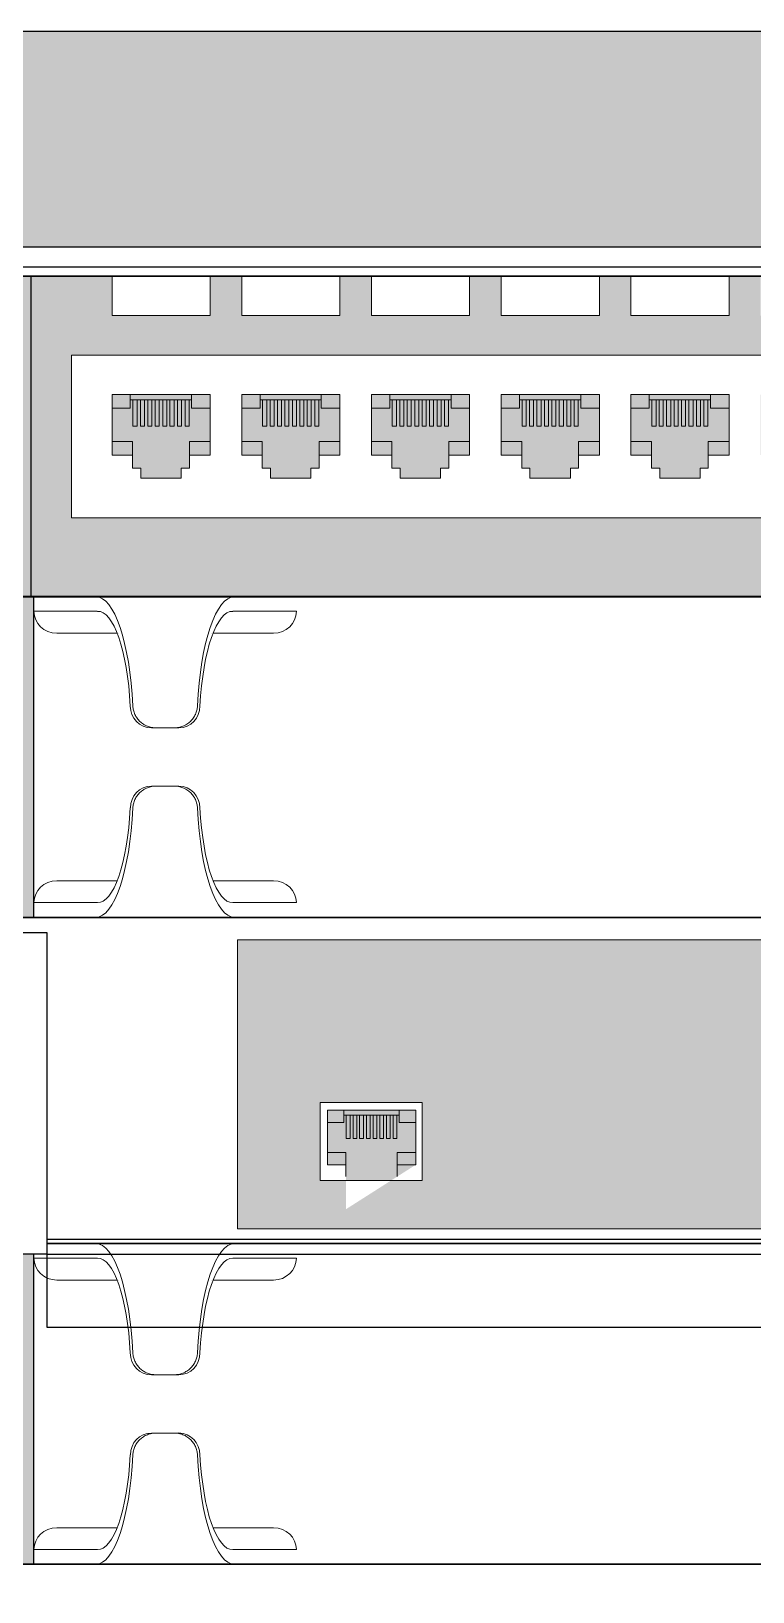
# Model space of a CAD drawing. Header units: millimetres. Extents: x 4247 to 622543, y -201358 to 142419.
# Drawn here: x 241347 to 242724, y -117811 to -114830 of the extents above; entities that cross this region are included whole.
import ezdxf
from ezdxf.enums import TextEntityAlignment as Align

# ---------------------------------------------------------------- set-up
doc = ezdxf.new("R2010")
doc.units = ezdxf.units.MM
doc.set_wipeout_variables(frame=1)
doc.layers.add('(АР) Текст', color=7, linetype='Continuous', lineweight=25)
for name, color, linetype in [('_АТ-Имя', 7, 'Continuous'), ('_АТ-Спецификация', 7, 'Continuous'), ('_БЛ-Маска', 250, 'Continuous'), ('_Оборудование ИСПП', 255, 'Continuous')]:
    doc.layers.add(name, color=color, linetype=linetype)
doc.layers.add('_АТ-Примечания', color=250, linetype='Continuous', plot=False)
doc.layers.add('ЛВС_коммутаторы', color=7, linetype='Continuous', lineweight=25, true_color=0x000000)
doc.styles.add('AT-Шрифт', font='ARIALN.TTF', dxfattribs={"height": 2.5})

# ---------------------------------------------------------------- blocks, each defined once
blk = doc.blocks.new('Органайзер1U')
at = {"ltscale": 10}
h = blk.add_hatch(color=256, dxfattribs=at)
h.set_gradient(color1=(255, 255, 255), rotation=45, one_color=1, tint=1, name='CYLINDER')
h.paths.add_polyline_path([(2213, -0.2), (2403, -0.2, 0.41423), (2413, 9.8), (2413, 429.8, 0.414197), (2403, 439.8), (2213, 439.8)])
h.paths.add_polyline_path([(2308.9, 341, 0.918324), (2341.3, 416.1, 0.918324)], flags=16)
h.paths.add_polyline_path([(2308.9, 98.6), (2341.3, 98.6, -1), (2341.3, 23.5), (2308.9, 23.5, -1)], flags=16)
h.paths.add_polyline_path([(-2413, 9.8, 0.414197), (-2403, -0.2), (-2213, -0.2), (-2213, 439.8), (-2403, 439.8, 0.41423), (-2413, 429.8)])
h.paths.add_polyline_path([(-2341.3, 341, 0.918324), (-2308.9, 416.1, 0.918324)], flags=16)
h.paths.add_polyline_path([(-2341.3, 98.6), (-2308.9, 98.6, -1), (-2308.9, 23.5), (-2341.3, 23.5, -1)], flags=16)
at = {"color": 0}
blk.add_line((-2213, -0.2), (-2213, 439.8), dxfattribs=at)
at = {"lineweight": 9}
for p, q in [((-2126.1, 419.7, 323.2), (-2213, 419.7, 20)), ((-1853.3, 419.7, 20), (-1940.2, 419.7, 323.2)), ((-2098.8, 389.7, 310.5), (-2181.8, 389.7, 40)), ((-1967.5, 389.7, 310.5), (-1884.5, 389.7, 40)), ((-2014.3, 259.8, 472.7), (-2052, 259.8, 472.7)), ((-2052, 259.8, 472.7), (-2045.6, 259.8, 495)), ((-2020.7, 259.8, 495), (-2014.3, 259.8, 472.7)), ((-2014.3, 179.8, 472.7), (-2052, 179.8, 472.7)), ((-2052, 179.8, 472.7), (-2045.6, 179.8, 495)), ((-2020.7, 179.8, 495), (-2014.3, 179.8, 472.7)), ((-2098.8, 50, 310.5), (-2181.8, 50, 40)), ((-1967.5, 50, 310.5), (-1884.5, 50, 40)), ((-2126.1, 20, 323.2), (-2213, 20, 20)), ((-1853.3, 20, 20), (-1940.2, 20, 323.2))]:
    blk.add_line(p, q, dxfattribs=at)
at = {"lineweight": 30, "ltscale": 10}
for points in [[(-2403, 439.8), (2403, 439.8)], [(2403, -0.2), (-2403, -0.2)]]:
    blk.add_lwpolyline(points, dxfattribs=at)
at = {"lineweight": 9, "extrusion": (-0.275637, -3.86225e-05, -0.961262)}
blk.add_arc((-290, 2102.8, 111.3), 30, 0.0084, 90.0077, dxfattribs=at)
at = {"lineweight": 9, "extrusion": (0.275637, -3.86225e-05, -0.961262)}
blk.add_arc((289.5, -1806, -1009.6), 30, 89.9923, 179.9916, dxfattribs=at)
at = {"lineweight": 9, "extrusion": (-0.275637, 3.86225e-05, -0.961262)}
blk.add_arc((-149.6, 2102.8, 111.3), 30, 89.9923, 179.9916, dxfattribs=at)
at = {"lineweight": 9, "extrusion": (0.275637, 3.86225e-05, -0.961262)}
blk.add_arc((150.2, -1806, -1009.6), 30, 0.0084, 90.0077, dxfattribs=at)
at = {"lineweight": 9, "extrusion": (0.961262, -6.12038e-17, -0.275637)}
blk.add_ellipse((-2127.9, 261.5, 316.9), major_axis=(51.1, 0, 178.1), ratio=0.961262, start_param=-1.580604, end_param=-0.159207, dxfattribs=at)
at = {"lineweight": 9, "extrusion": (0.961262, 6.12038e-17, 0.275637)}
for centre, major_axis, start_param, end_param in [((-1938.4, 261.5, 316.9), (-51.1, 0, 178.1), -1.580604, -0.159207), ((-1941, 262.2, 325.9), (-45.1, 0, 157.4), 4.69506, 6.107426)]:
    blk.add_ellipse(centre, major_axis=major_axis, ratio=0.961262, start_param=start_param, end_param=end_param, dxfattribs=at)
at = {"lineweight": 9, "extrusion": (-9.99013e-30, -1.95922e-16, -1)}
blk.add_ellipse((-2181.8, 419.7, 40), major_axis=(-31.2, 0), ratio=0.961262, start_param=-1.570796, end_param=0, dxfattribs=at)
at = {"lineweight": 9, "extrusion": (-0.961262, 6.12038e-17, 0.275637)}
blk.add_ellipse((-2125.3, 262.2, 325.9), major_axis=(45.1, 0, 157.4), ratio=0.961262, start_param=0.175759, end_param=1.588125, dxfattribs=at)
at = {"lineweight": 9}
for centre, major_axis in [((-1884.5, 419.7, 40), (31.2, 0)), ((-2181.8, 20, 40), (-31.2, 0))]:
    blk.add_ellipse(centre, major_axis=major_axis, ratio=0.961262, start_param=-1.570796, end_param=0, dxfattribs=at)
at = {"lineweight": 9, "extrusion": (-0.961262, -6.12038e-17, 0.275637)}
blk.add_ellipse((-2127.9, 178.1, 316.9), major_axis=(51.1, 0, 178.1), ratio=0.961262, start_param=-1.580604, end_param=-0.159207, dxfattribs=at)
at = {"lineweight": 9, "extrusion": (0.961262, 6.12038e-17, -0.275637)}
blk.add_ellipse((-2125.3, 177.4, 325.9), major_axis=(45.1, 0, 157.4), ratio=0.961262, start_param=0.175759, end_param=1.588125, dxfattribs=at)
at = {"lineweight": 9, "extrusion": (-0.961262, 6.12038e-17, -0.275637)}
for centre, major_axis, start_param, end_param in [((-1938.4, 178.1, 316.9), (-51.1, 0, 178.1), -1.580604, -0.159207), ((-1941, 177.4, 325.9), (-45.1, 0, 157.4), 4.69506, 6.107426)]:
    blk.add_ellipse(centre, major_axis=major_axis, ratio=0.961262, start_param=start_param, end_param=end_param, dxfattribs=at)
at = {"lineweight": 9, "extrusion": (9.99013e-30, 1.95922e-16, -1)}
blk.add_ellipse((-1884.5, 20, 40), major_axis=(31.2, 0), ratio=0.961262, start_param=-1.570796, end_param=0, dxfattribs=at)
at = {"lineweight": 9}
for points in [[(-2097.2, 389.7, 315.2), (-2097.2, 389.7, 315.2), (-2097.3, 389.7, 315.2), (-2097.3, 389.7, 315.2)], [(-2097.2, 389.7, 315.2), (-2097.2, 389.7, 315.2), (-2097.3, 389.7, 315.2), (-2097.3, 389.7, 315.2)], [(-1969, 389.7, 315.2), (-1969, 389.7, 315.2), (-1969.1, 389.7, 315.2), (-1969.1, 389.7, 315.2)], [(-1969, 389.7, 315.2), (-1969, 389.7, 315.2), (-1969.1, 389.7, 315.2), (-1969.1, 389.7, 315.2)]]:
    blk.add_open_spline(points, degree=3, dxfattribs=at)
for points, knots in [([(-2045.6, 259.8, 495), (-2047.5, 259.8, 495), (-2049.6, 260, 495), (-2053.6, 260.7, 495), (-2055.6, 261.3, 495.1), (-2059.4, 262.8, 495), (-2061.3, 263.8, 495), (-2064.7, 266, 495), (-2066.3, 267.2, 495), (-2069.1, 269.9, 494.9), (-2070.4, 271.4, 494.8), (-2072.7, 274.6, 494.6), (-2073.8, 276.4, 494.4), (-2075.5, 280.1, 494.1), (-2076.1, 282, 493.9), (-2077.1, 285.9, 493.4), (-2077.3, 287.9, 493.1), (-2077.4, 289.8, 492.8)], [18.612291, 18.612291, 18.612291, 18.612291, 19.195929, 19.195929, 19.779566, 19.779566, 20.363204, 20.363204, 20.946842, 20.946842, 21.522754, 21.522754, 22.098666, 22.098666, 22.674578, 22.674578, 23.250457, 23.250457, 23.250457, 23.250457]), ([(-1988.9, 289.8, 492.8), (-1989, 287.9, 493.1), (-1989.2, 285.9, 493.4), (-1990.2, 282.1, 493.9), (-1990.8, 280.1, 494.1), (-1992.5, 276.5, 494.4), (-1993.5, 274.7, 494.6), (-1995.9, 271.4, 494.8), (-1997.2, 270, 494.9), (-2000, 267.3, 495), (-2001.5, 266, 495), (-2005, 263.8, 495), (-2006.8, 262.8, 495), (-2010.7, 261.3, 495.1), (-2012.7, 260.7, 495), (-2016.7, 260, 495), (-2018.7, 259.8, 495), (-2020.7, 259.8, 495)], [4.570415, 4.570415, 4.570415, 4.570415, 5.143883, 5.143883, 5.717385, 5.717385, 6.290887, 6.290887, 6.864388, 6.864388, 7.450436, 7.450436, 8.036484, 8.036484, 8.622531, 8.622531, 9.208579, 9.208579, 9.208579, 9.208579]), ([(-2045.6, 179.8, 495), (-2047.5, 179.8, 495), (-2049.6, 179.7, 495), (-2053.6, 178.9, 495), (-2055.6, 178.3, 495.1), (-2059.4, 176.8, 495), (-2061.3, 175.9, 495), (-2064.7, 173.7, 495), (-2066.3, 172.4, 495), (-2069.1, 169.7, 494.9), (-2070.4, 168.3, 494.8), (-2072.7, 165, 494.6), (-2073.8, 163.2, 494.4), (-2075.5, 159.5, 494.1), (-2076.1, 157.6, 493.9), (-2077.1, 153.7, 493.4), (-2077.3, 151.8, 493.1), (-2077.4, 149.9, 492.8)], [18.612291, 18.612291, 18.612291, 18.612291, 19.195929, 19.195929, 19.779566, 19.779566, 20.363204, 20.363204, 20.946842, 20.946842, 21.522754, 21.522754, 22.098666, 22.098666, 22.674578, 22.674578, 23.250457, 23.250457, 23.250457, 23.250457]), ([(-1988.9, 149.9, 492.8), (-1989, 151.8, 493.1), (-1989.2, 153.7, 493.4), (-1990.2, 157.6, 493.9), (-1990.8, 159.5, 494.1), (-1992.5, 163.2, 494.4), (-1993.5, 164.9, 494.6), (-1995.9, 168.2, 494.8), (-1997.2, 169.7, 494.9), (-2000, 172.4, 495), (-2001.5, 173.6, 495), (-2005, 175.8, 495), (-2006.8, 176.8, 495), (-2010.7, 178.3, 495.1), (-2012.7, 178.9, 495), (-2016.7, 179.7, 495), (-2018.7, 179.8, 495), (-2020.7, 179.8, 495)], [4.570415, 4.570415, 4.570415, 4.570415, 5.143883, 5.143883, 5.717385, 5.717385, 6.290887, 6.290887, 6.864388, 6.864388, 7.450436, 7.450436, 8.036484, 8.036484, 8.622531, 8.622531, 9.208579, 9.208579, 9.208579, 9.208579])]:
    blk.add_open_spline(points, degree=3, knots=knots, dxfattribs=at)
blk = doc.blocks.new('24_port')
at = {"ltscale": 10}
h = blk.add_hatch(color=256, dxfattribs=at)
h.set_gradient(color1=(230, 230, 230), color2=(232, 232, 232), rotation=45, one_color=1, tint=0.91, name='CYLINDER')
h.paths.add_polyline_path([(-2413, 10, 0.414214), (-2403, 0), (-2223, 0), (-2223, 440), (-2403, 440, 0.414214), (-2413, 430)])
h.paths.add_polyline_path([(-2341.3, 98.8), (-2308.9, 98.8, -1), (-2308.9, 23.7), (-2341.3, 23.7, -1)], flags=16)
h.paths.add_polyline_path([(-2341.3, 341.2, 0.918324), (-2308.9, 416.3, 0.918324)], flags=16)
h.paths.add_polyline_path([(2413, 430, 0.414214), (2403, 440), (2223, 440), (2223, 0), (2403, 0, 0.414214), (2413, 10)])
h.paths.add_polyline_path([(2308.9, 341.2, 0.918324), (2341.3, 416.3, 0.918324)], flags=16)
h.paths.add_polyline_path([(2308.9, 98.8), (2341.3, 98.8, -1), (2341.3, 23.7), (2308.9, 23.7, -1)], flags=16)
h = blk.add_hatch(color=256, dxfattribs=at)
h.set_gradient(color1=(230, 230, 230), color2=(232, 232, 232), rotation=45, one_color=1, tint=0.91, name='CYLINDER')
h.paths.add_polyline_path([(2223, 0), (2223, 440), (2112.5, 440), (2112.5, 385.8), (1978, 385.8), (1978, 440), (1934.6, 440), (1934.6, 385.8), (1800.1, 385.8), (1800.1, 440), (1756.8, 440), (1756.8, 385.8), (1622.3, 385.8), (1622.3, 440), (1578.9, 440), (1578.9, 385.8), (1444.5, 385.8), (1444.5, 440), (1401.1, 440), (1401.1, 385.8), (1266.6, 385.8), (1266.6, 440), (1223.3, 440), (1223.3, 385.8), (1088.8, 385.8), (1088.8, 440), (1045.4, 440), (1045.4, 385.8), (910.9, 385.8), (910.9, 440), (867.6, 440), (867.6, 385.8), (733.1, 385.8), (733.1, 440), (689.7, 440), (689.7, 385.8), (555.3, 385.8), (555.3, 440), (511.9, 440), (511.9, 385.8), (377.4, 385.8), (377.4, 440), (334.1, 440), (334.1, 385.8), (199.6, 385.8), (199.6, 440), (156.2, 440), (156.2, 385.8), (21.7, 385.8), (21.7, 440), (-21.6, 440), (-21.6, 385.8), (-156.1, 385.8), (-156.1, 440), (-199.5, 440), (-199.5, 385.8), (-333.9, 385.8), (-333.9, 440), (-377.3, 440), (-377.3, 385.8), (-511.8, 385.8), (-511.8, 440), (-555.1, 440), (-555.1, 385.8), (-689.6, 385.8), (-689.6, 440), (-733, 440), (-733, 385.8), (-867.5, 385.8), (-867.5, 440), (-910.8, 440), (-910.8, 385.8), (-1045.3, 385.8), (-1045.3, 440), (-1088.7, 440), (-1088.7, 385.8), (-1223.1, 385.8), (-1223.1, 440), (-1266.5, 440), (-1266.5, 385.8), (-1401, 385.8), (-1401, 440), (-1444.3, 440), (-1444.3, 385.8), (-1578.8, 385.8), (-1578.8, 440), (-1622.2, 440), (-1622.2, 385.8), (-1756.7, 385.8), (-1756.7, 440), (-1800, 440), (-1800, 385.8), (-1934.5, 385.8), (-1934.5, 440), (-1977.9, 440), (-1977.9, 385.8), (-2112.3, 385.8), (-2112.3, 440), (-2223, 440), (-2223, 0)])
h.paths.add_polyline_path([(-2167.7, 108.4), (-2167.7, 331.6), (2167.7, 331.6), (2167.7, 108.4)], flags=16)
h.paths.add_polyline_path([(-116.7, 162.7), (-116.7, 176.2), (-128, 176.2), (-128, 194.3), (-156.1, 194.3), (-156.1, 277.3), (-21.6, 277.3), (-21.6, 194.3), (-50, 194.3), (-50, 176.2), (-61.3, 176.2), (-61.3, 162.7)], flags=0)
h.paths.add_polyline_path([(-199.5, 194.3), (-227.8, 194.3), (-227.8, 176.2), (-239.1, 176.2), (-239.1, 162.7), (-294.5, 162.7), (-294.5, 176.2), (-305.8, 176.2), (-305.8, 194.3), (-333.9, 194.3), (-333.9, 277.3), (-199.5, 277.3)], flags=0)
h.paths.add_polyline_path([(21.7, 194.3), (21.7, 277.3), (156.2, 277.3), (156.2, 194.3), (127.9, 194.3), (127.9, 176.2), (116.6, 176.2), (116.6, 162.7), (61.1, 162.7), (61.1, 176.2), (49.8, 176.2), (49.8, 194.3)], flags=0)
h.paths.add_polyline_path([(-377.3, 194.3), (-405.7, 194.3), (-405.7, 176.2), (-416.9, 176.2), (-416.9, 162.7), (-472.4, 162.7), (-472.4, 176.2), (-483.7, 176.2), (-483.7, 194.3), (-511.8, 194.3), (-511.8, 277.3), (-377.3, 277.3)], flags=0)
h.paths.add_polyline_path([(199.6, 194.3), (199.6, 277.3), (334.1, 277.3), (334.1, 194.3), (305.7, 194.3), (305.7, 176.2), (294.4, 176.2), (294.4, 162.7), (239, 162.7), (239, 176.2), (227.7, 176.2), (227.7, 194.3)], flags=0)
h.paths.add_polyline_path([(-555.1, 194.3), (-583.5, 194.3), (-583.5, 176.2), (-594.8, 176.2), (-594.8, 162.7), (-650.2, 162.7), (-650.2, 176.2), (-661.5, 176.2), (-661.5, 194.3), (-689.6, 194.3), (-689.6, 277.3), (-555.1, 277.3)], flags=0)
h.paths.add_polyline_path([(377.4, 194.3), (377.4, 277.3), (511.9, 277.3), (511.9, 194.3), (483.5, 194.3), (483.5, 176.2), (472.3, 176.2), (472.3, 162.7), (416.8, 162.7), (416.8, 176.2), (405.5, 176.2), (405.5, 194.3)], flags=0)
h.paths.add_polyline_path([(-733, 194.3), (-761.3, 194.3), (-761.3, 176.2), (-772.6, 176.2), (-772.6, 162.7), (-828.1, 162.7), (-828.1, 176.2), (-839.4, 176.2), (-839.4, 194.3), (-867.5, 194.3), (-867.5, 277.3), (-733, 277.3)], flags=0)
h.paths.add_polyline_path([(555.3, 194.3), (555.3, 277.3), (689.7, 277.3), (689.7, 194.3), (661.4, 194.3), (661.4, 176.2), (650.1, 176.2), (650.1, 162.7), (594.7, 162.7), (594.7, 176.2), (583.4, 176.2), (583.4, 194.3)], flags=0)
h.paths.add_polyline_path([(-910.8, 194.3), (-939.2, 194.3), (-939.2, 176.2), (-950.5, 176.2), (-950.5, 162.7), (-1005.9, 162.7), (-1005.9, 176.2), (-1017.2, 176.2), (-1017.2, 194.3), (-1045.3, 194.3), (-1045.3, 277.3), (-910.8, 277.3)], flags=0)
h.paths.add_polyline_path([(733.1, 194.3), (733.1, 277.3), (867.6, 277.3), (867.6, 194.3), (839.2, 194.3), (839.2, 176.2), (827.9, 176.2), (827.9, 162.7), (772.5, 162.7), (772.5, 176.2), (761.2, 176.2), (761.2, 194.3)], flags=0)
h.paths.add_polyline_path([(-1088.7, 194.3), (-1117, 194.3), (-1117, 176.2), (-1128.3, 176.2), (-1128.3, 162.7), (-1183.7, 162.7), (-1183.7, 176.2), (-1195, 176.2), (-1195, 194.3), (-1223.1, 194.3), (-1223.1, 277.3), (-1088.7, 277.3)], flags=0)
h.paths.add_polyline_path([(910.9, 194.3), (910.9, 277.3), (1045.4, 277.3), (1045.4, 194.3), (1017.1, 194.3), (1017.1, 176.2), (1005.8, 176.2), (1005.8, 162.7), (950.3, 162.7), (950.3, 176.2), (939, 176.2), (939, 194.3)], flags=0)
h.paths.add_polyline_path([(-1266.5, 194.3), (-1294.9, 194.3), (-1294.9, 176.2), (-1306.1, 176.2), (-1306.1, 162.7), (-1361.6, 162.7), (-1361.6, 176.2), (-1372.9, 176.2), (-1372.9, 194.3), (-1401, 194.3), (-1401, 277.3), (-1266.5, 277.3)], flags=0)
h.paths.add_polyline_path([(1088.8, 194.3), (1088.8, 277.3), (1223.3, 277.3), (1223.3, 194.3), (1194.9, 194.3), (1194.9, 176.2), (1183.6, 176.2), (1183.6, 162.7), (1128.2, 162.7), (1128.2, 176.2), (1116.9, 176.2), (1116.9, 194.3)], flags=0)
h.paths.add_polyline_path([(-1444.3, 194.3), (-1472.7, 194.3), (-1472.7, 176.2), (-1484, 176.2), (-1484, 162.7), (-1539.4, 162.7), (-1539.4, 176.2), (-1550.7, 176.2), (-1550.7, 194.3), (-1578.8, 194.3), (-1578.8, 277.3), (-1444.3, 277.3)], flags=0)
h.paths.add_polyline_path([(1266.6, 194.3), (1266.6, 277.3), (1401.1, 277.3), (1401.1, 194.3), (1372.8, 194.3), (1372.8, 176.2), (1361.5, 176.2), (1361.5, 162.7), (1306, 162.7), (1306, 176.2), (1294.7, 176.2), (1294.7, 194.3)], flags=0)
h.paths.add_polyline_path([(-1622.2, 194.3), (-1650.5, 194.3), (-1650.5, 176.2), (-1661.8, 176.2), (-1661.8, 162.7), (-1717.3, 162.7), (-1717.3, 176.2), (-1728.6, 176.2), (-1728.6, 194.3), (-1756.7, 194.3), (-1756.7, 277.3), (-1622.2, 277.3)], flags=0)
h.paths.add_polyline_path([(1444.5, 194.3), (1444.5, 277.3), (1578.9, 277.3), (1578.9, 194.3), (1550.6, 194.3), (1550.6, 176.2), (1539.3, 176.2), (1539.3, 162.7), (1483.9, 162.7), (1483.9, 176.2), (1472.6, 176.2), (1472.6, 194.3)], flags=0)
h.paths.add_polyline_path([(-1800, 194.3), (-1828.4, 194.3), (-1828.4, 176.2), (-1839.7, 176.2), (-1839.7, 162.7), (-1895.1, 162.7), (-1895.1, 176.2), (-1906.4, 176.2), (-1906.4, 194.3), (-1934.5, 194.3), (-1934.5, 277.3), (-1800, 277.3)], flags=0)
h.paths.add_polyline_path([(1622.3, 194.3), (1622.3, 277.3), (1756.8, 277.3), (1756.8, 194.3), (1728.4, 194.3), (1728.4, 176.2), (1717.1, 176.2), (1717.1, 162.7), (1661.7, 162.7), (1661.7, 176.2), (1650.4, 176.2), (1650.4, 194.3)], flags=0)
h.paths.add_polyline_path([(-1977.9, 194.3), (-2006.2, 194.3), (-2006.2, 176.2), (-2017.5, 176.2), (-2017.5, 162.7), (-2072.9, 162.7), (-2072.9, 176.2), (-2084.2, 176.2), (-2084.2, 194.3), (-2112.3, 194.3), (-2112.3, 277.3), (-1977.9, 277.3)], flags=0)
h.paths.add_polyline_path([(1800.1, 194.3), (1800.1, 277.3), (1934.6, 277.3), (1934.6, 194.3), (1906.3, 194.3), (1906.3, 176.2), (1895, 176.2), (1895, 162.7), (1839.5, 162.7), (1839.5, 176.2), (1828.2, 176.2), (1828.2, 194.3)], flags=0)
h.paths.add_polyline_path([(1978, 194.3), (1978, 277.3), (2112.5, 277.3), (2112.5, 194.3), (2084.1, 194.3), (2084.1, 176.2), (2072.8, 176.2), (2072.8, 162.7), (2017.4, 162.7), (2017.4, 176.2), (2006.1, 176.2), (2006.1, 194.3)], flags=0)
at = {"color": 0}
blk.add_line((-2223, 0), (-2223, 440), dxfattribs=at)
at = {"lineweight": 5, "ltscale": 10}
for p, q in [((-2167.7, 331.6), (2167.7, 331.6)), ((-2167.7, 331.6), (-2167.7, 108.4)), ((-2072.9, 162.7), (-2017.5, 162.7)), ((-1895.1, 162.7), (-1839.7, 162.7)), ((-1717.3, 162.7), (-1661.8, 162.7)), ((-1539.4, 162.7), (-1484, 162.7)), ((-1361.6, 162.7), (-1306.1, 162.7)), ((-2167.7, 108.4), (2167.7, 108.4))]:
    blk.add_line(p, q, dxfattribs=at)
at = {"lineweight": 5}
for p, q in [((-2112.3, 277.3), (-1977.9, 277.3)), ((-2112.3, 194.3), (-2112.3, 277.3)), ((-2087.2, 258.5), (-2112.3, 258.5)), ((-2087.2, 258.5), (-2087.2, 277.3)), ((-2087.2, 270.1), (-2003.2, 270.1)), ((-2083.7, 234.2), (-2083.7, 270.1)), ((-2078, 234.2), (-2078, 270.1)), ((-2073.4, 234.2), (-2073.4, 270.1)), ((-2067.9, 234.2), (-2067.9, 270.1)), ((-2063.4, 234.2), (-2063.4, 270.1)), ((-2057.6, 234.2), (-2057.6, 270.1)), ((-2053.1, 234.2), (-2053.1, 270.1)), ((-2047.6, 234.2), (-2047.6, 270.1)), ((-2042.8, 234.2), (-2042.8, 270.1)), ((-2037.3, 234.2), (-2037.3, 270.1)), ((-2032.8, 234.2), (-2032.8, 270.1)), ((-2027, 234.2), (-2027, 270.1)), ((-2022.5, 234.2), (-2022.5, 270.1)), ((-2017, 234.2), (-2017, 270.1)), ((-2012.2, 234.2), (-2012.2, 270.1)), ((-2006.7, 234.2), (-2006.7, 270.1)), ((-2003.2, 258.5), (-2003.2, 277.3)), ((-2003.2, 258.5), (-1977.9, 258.5)), ((-1977.9, 277.3), (-1977.9, 194.3)), ((-1934.5, 277.3), (-1800, 277.3)), ((-1934.5, 194.3), (-1934.5, 277.3)), ((-1909.4, 258.5), (-1934.5, 258.5)), ((-1909.4, 258.5), (-1909.4, 277.3)), ((-1909.4, 270.1), (-1825.4, 270.1)), ((-1905.9, 234.2), (-1905.9, 270.1)), ((-1900.1, 234.2), (-1900.1, 270.1)), ((-1895.6, 234.2), (-1895.6, 270.1)), ((-1890.1, 234.2), (-1890.1, 270.1)), ((-1885.6, 234.2), (-1885.6, 270.1)), ((-1879.8, 234.2), (-1879.8, 270.1)), ((-1875.3, 234.2), (-1875.3, 270.1)), ((-1869.8, 234.2), (-1869.8, 270.1)), ((-1865, 234.2), (-1865, 270.1)), ((-1859.5, 234.2), (-1859.5, 270.1)), ((-1855, 234.2), (-1855, 270.1)), ((-1849.2, 234.2), (-1849.2, 270.1)), ((-1844.7, 234.2), (-1844.7, 270.1)), ((-1839.2, 234.2), (-1839.2, 270.1)), ((-1834.4, 234.2), (-1834.4, 270.1)), ((-1828.9, 234.2), (-1828.9, 270.1)), ((-1825.4, 258.5), (-1825.4, 277.3)), ((-1825.4, 258.5), (-1800, 258.5)), ((-1800, 277.3), (-1800, 194.3)), ((-1756.7, 277.3), (-1622.2, 277.3)), ((-1756.7, 194.3), (-1756.7, 277.3)), ((-1731.6, 258.5), (-1756.7, 258.5)), ((-1731.6, 258.5), (-1731.6, 277.3)), ((-1731.6, 270.1), (-1647.5, 270.1)), ((-1728.1, 234.2), (-1728.1, 270.1)), ((-1722.3, 234.2), (-1722.3, 270.1)), ((-1717.8, 234.2), (-1717.8, 270.1)), ((-1712.2, 234.2), (-1712.2, 270.1)), ((-1707.7, 234.2), (-1707.7, 270.1)), ((-1702, 234.2), (-1702, 270.1)), ((-1697.4, 234.2), (-1697.4, 270.1)), ((-1691.9, 234.2), (-1691.9, 270.1)), ((-1687.2, 234.2), (-1687.2, 270.1)), ((-1681.6, 234.2), (-1681.6, 270.1)), ((-1677.1, 234.2), (-1677.1, 270.1)), ((-1671.4, 234.2), (-1671.4, 270.1)), ((-1666.8, 234.2), (-1666.8, 270.1)), ((-1661.3, 234.2), (-1661.3, 270.1)), ((-1656.6, 234.2), (-1656.6, 270.1)), ((-1651, 234.2), (-1651, 270.1)), ((-1647.5, 258.5), (-1647.5, 277.3)), ((-1647.5, 258.5), (-1622.2, 258.5)), ((-1622.2, 277.3), (-1622.2, 194.3)), ((-1578.8, 277.3), (-1444.3, 277.3)), ((-1578.8, 194.3), (-1578.8, 277.3)), ((-1553.7, 258.5), (-1578.8, 258.5)), ((-1553.7, 258.5), (-1553.7, 277.3)), ((-1553.7, 270.1), (-1469.7, 270.1)), ((-1550.2, 234.2), (-1550.2, 270.1)), ((-1544.4, 234.2), (-1544.4, 270.1)), ((-1539.9, 234.2), (-1539.9, 270.1)), ((-1534.4, 234.2), (-1534.4, 270.1)), ((-1529.9, 234.2), (-1529.9, 270.1)), ((-1524.1, 234.2), (-1524.1, 270.1)), ((-1519.6, 234.2), (-1519.6, 270.1)), ((-1514.1, 234.2), (-1514.1, 270.1)), ((-1509.3, 234.2), (-1509.3, 270.1)), ((-1503.8, 234.2), (-1503.8, 270.1)), ((-1499.3, 234.2), (-1499.3, 270.1)), ((-1493.5, 234.2), (-1493.5, 270.1)), ((-1489, 234.2), (-1489, 270.1)), ((-1483.5, 234.2), (-1483.5, 270.1)), ((-1478.7, 234.2), (-1478.7, 270.1)), ((-1473.2, 234.2), (-1473.2, 270.1)), ((-1469.7, 258.5), (-1469.7, 277.3)), ((-1469.7, 258.5), (-1444.3, 258.5)), ((-1444.3, 277.3), (-1444.3, 194.3)), ((-1401, 277.3), (-1266.5, 277.3)), ((-1401, 194.3), (-1401, 277.3)), ((-1375.9, 258.5), (-1401, 258.5)), ((-1375.9, 258.5), (-1375.9, 277.3)), ((-1375.9, 270.1), (-1291.8, 270.1)), ((-1372.4, 234.2), (-1372.4, 270.1)), ((-1366.6, 234.2), (-1366.6, 270.1)), ((-1362.1, 234.2), (-1362.1, 270.1)), ((-1356.6, 234.2), (-1356.6, 270.1)), ((-1352.1, 234.2), (-1352.1, 270.1)), ((-1346.3, 234.2), (-1346.3, 270.1)), ((-1341.8, 234.2), (-1341.8, 270.1)), ((-1336.2, 234.2), (-1336.2, 270.1)), ((-1331.5, 234.2), (-1331.5, 270.1)), ((-1326, 234.2), (-1326, 270.1)), ((-1321.4, 234.2), (-1321.4, 270.1)), ((-1315.7, 234.2), (-1315.7, 270.1)), ((-1311.2, 234.2), (-1311.2, 270.1)), ((-1305.6, 234.2), (-1305.6, 270.1)), ((-1300.9, 234.2), (-1300.9, 270.1)), ((-1295.4, 234.2), (-1295.4, 270.1)), ((-1291.8, 258.5), (-1291.8, 277.3)), ((-1291.8, 258.5), (-1266.5, 258.5)), ((-1266.5, 277.3), (-1266.5, 194.3)), ((-2078, 234.2), (-2083.7, 234.2)), ((-2067.9, 234.2), (-2073.4, 234.2)), ((-2057.6, 234.2), (-2063.4, 234.2)), ((-2047.6, 234.2), (-2053.1, 234.2)), ((-2037.3, 234.2), (-2042.8, 234.2)), ((-2027, 234.2), (-2032.8, 234.2)), ((-2017, 234.2), (-2022.5, 234.2)), ((-2006.7, 234.2), (-2012.2, 234.2)), ((-1900.1, 234.2), (-1905.9, 234.2)), ((-1890.1, 234.2), (-1895.6, 234.2)), ((-1879.8, 234.2), (-1885.6, 234.2)), ((-1869.8, 234.2), (-1875.3, 234.2)), ((-1859.5, 234.2), (-1865, 234.2)), ((-1849.2, 234.2), (-1855, 234.2)), ((-1839.2, 234.2), (-1844.7, 234.2)), ((-1828.9, 234.2), (-1834.4, 234.2)), ((-1722.3, 234.2), (-1728.1, 234.2)), ((-1712.2, 234.2), (-1717.8, 234.2)), ((-1702, 234.2), (-1707.7, 234.2)), ((-1691.9, 234.2), (-1697.4, 234.2)), ((-1681.6, 234.2), (-1687.2, 234.2)), ((-1671.4, 234.2), (-1677.1, 234.2)), ((-1661.3, 234.2), (-1666.8, 234.2)), ((-1651, 234.2), (-1656.6, 234.2)), ((-1544.4, 234.2), (-1550.2, 234.2)), ((-1534.4, 234.2), (-1539.9, 234.2)), ((-1524.1, 234.2), (-1529.9, 234.2)), ((-1514.1, 234.2), (-1519.6, 234.2)), ((-1503.8, 234.2), (-1509.3, 234.2)), ((-1493.5, 234.2), (-1499.3, 234.2)), ((-1483.5, 234.2), (-1489, 234.2)), ((-1473.2, 234.2), (-1478.7, 234.2)), ((-1366.6, 234.2), (-1372.4, 234.2)), ((-1356.6, 234.2), (-1362.1, 234.2)), ((-1346.3, 234.2), (-1352.1, 234.2)), ((-1336.2, 234.2), (-1341.8, 234.2)), ((-1326, 234.2), (-1331.5, 234.2)), ((-1315.7, 234.2), (-1321.4, 234.2)), ((-1305.6, 234.2), (-1311.2, 234.2)), ((-1295.4, 234.2), (-1300.9, 234.2)), ((-2112.3, 212.8), (-2084.2, 212.8)), ((-2084.2, 194.3), (-2112.3, 194.3)), ((-2084.2, 176.2), (-2084.2, 212.8)), ((-2006.2, 212.8), (-2006.2, 176.2)), ((-1977.9, 212.8), (-2006.2, 212.8)), ((-1977.9, 194.3), (-2006.2, 194.3)), ((-1934.5, 212.8), (-1906.4, 212.8)), ((-1906.4, 194.3), (-1934.5, 194.3)), ((-1906.4, 176.2), (-1906.4, 212.8)), ((-1828.4, 212.8), (-1828.4, 176.2)), ((-1800, 212.8), (-1828.4, 212.8)), ((-1800, 194.3), (-1828.4, 194.3)), ((-1756.7, 212.8), (-1728.6, 212.8)), ((-1728.6, 194.3), (-1756.7, 194.3)), ((-1728.6, 176.2), (-1728.6, 212.8)), ((-1650.5, 212.8), (-1650.5, 176.2)), ((-1622.2, 212.8), (-1650.5, 212.8)), ((-1622.2, 194.3), (-1650.5, 194.3)), ((-1578.8, 212.8), (-1550.7, 212.8)), ((-1550.7, 194.3), (-1578.8, 194.3)), ((-1550.7, 176.2), (-1550.7, 212.8)), ((-1472.7, 212.8), (-1472.7, 176.2)), ((-1444.3, 212.8), (-1472.7, 212.8)), ((-1444.3, 194.3), (-1472.7, 194.3)), ((-1401, 212.8), (-1372.9, 212.8)), ((-1372.9, 194.3), (-1401, 194.3)), ((-1372.9, 176.2), (-1372.9, 212.8)), ((-1294.9, 212.8), (-1294.9, 176.2)), ((-1266.5, 212.8), (-1294.9, 212.8)), ((-1266.5, 194.3), (-1294.9, 194.3)), ((-2072.9, 176.2), (-2084.2, 176.2)), ((-2072.9, 176.2), (-2072.9, 162.7)), ((-2017.5, 176.2), (-2017.5, 162.7)), ((-2006.2, 176.2), (-2017.5, 176.2)), ((-1895.1, 176.2), (-1906.4, 176.2)), ((-1895.1, 176.2), (-1895.1, 162.7)), ((-1839.7, 176.2), (-1839.7, 162.7)), ((-1828.4, 176.2), (-1839.7, 176.2)), ((-1717.3, 176.2), (-1728.6, 176.2)), ((-1717.3, 176.2), (-1717.3, 162.7)), ((-1661.8, 176.2), (-1661.8, 162.7)), ((-1650.5, 176.2), (-1661.8, 176.2)), ((-1539.4, 176.2), (-1550.7, 176.2)), ((-1539.4, 176.2), (-1539.4, 162.7)), ((-1484, 176.2), (-1484, 162.7)), ((-1472.7, 176.2), (-1484, 176.2)), ((-1361.6, 176.2), (-1372.9, 176.2)), ((-1361.6, 176.2), (-1361.6, 162.7)), ((-1306.1, 176.2), (-1306.1, 162.7)), ((-1294.9, 176.2), (-1306.1, 176.2))]:
    blk.add_line(p, q, dxfattribs=at)
at = {"lineweight": 30}
for points in [[(-2403, 440), (2403, 440)], [(2403, 0), (-2403, 0)]]:
    blk.add_lwpolyline(points, dxfattribs=at)
at = {"lineweight": 5, "ltscale": 10}
for points in [[(-2112.3, 385.8), (-1977.9, 385.8), (-1977.9, 440), (-2112.3, 440)], [(-1934.5, 385.8), (-1800, 385.8), (-1800, 440), (-1934.5, 440)], [(-1756.7, 385.8), (-1622.2, 385.8), (-1622.2, 440), (-1756.7, 440)], [(-1578.8, 385.8), (-1444.3, 385.8), (-1444.3, 440), (-1578.8, 440)], [(-1401, 385.8), (-1266.5, 385.8), (-1266.5, 440), (-1401, 440)]]:
    blk.add_lwpolyline(points, close=True, dxfattribs=at)
blk = doc.blocks.new('dpol-1U')
at = {"layer": '_АТ-Имя', "ltscale": 100, "style": 'AT-Шрифт', "flags": 8}
blk.add_attdef('NUMBER', text='', height=20, dxfattribs=at).set_placement((-16, -24.82), align=Align.RIGHT)
at = {"layer": '_АТ-Примечания', "ltscale": 100, "style": 'AT-Шрифт', "flags": 1}
for tag, p in [('DIMENSIONS', (487.6, -37.34)), ('COMMENT1', (487.6, -43.82)), ('COMMENT2', (487.6, -49.34)), ('COMMENT3', (487.6, -54.87))]:
    blk.add_attdef(tag, p, '', height=3, dxfattribs=at)
at = {"layer": '_АТ-Спецификация', "ltscale": 100, "style": 'AT-Шрифт'}
for tag, p, height, flags in [('NUM', (487.6, 4.18), 3, 1), ('NAME', (487.6, -1.82), 3, 1), ('DESCRIPTION', (487.6, -7.82), 3, 1), ('MARK', (571.3, -24.82), 20, 8), ('CODE', (487.6, -13.82), 3, 1), ('MADEBY', (487.6, -19.82), 3, 1), ('POSITION', (487.6, -25.82), 3, 1), ('POSITION2', (487.6, -31.82), 3, 1)]:
    blk.add_attdef(tag, p, '', height=height, dxfattribs=dict(at, flags=flags))
at = {"ltscale": 100}
blk.add_wipeout([(0, 7.18), (20.94, 7.18), (20.94, -36.82), (0, -36.82)], dxfattribs=at).dxf.layer = '_БЛ-Маска'
blk.add_line((20.94, -36.82), (461.66, -36.82), dxfattribs=at)
for points in [[(0, 7.18), (20.94, 7.18), (20.94, -36.82), (0, -36.82)], [(20.94, -46.82), (461.66, -46.82), (461.66, -34.82), (20.94, -34.82)]]:
    blk.add_lwpolyline(points, close=True, dxfattribs=at)
blk = doc.blocks.new('Комм')
at = {"lineweight": 15}
h = blk.add_hatch(color=9, dxfattribs=at)
h.dxf.hatch_style = 1
h.paths.add_polyline_path([(244313.4, 138772.4), (249936.9, 138772.4), (249936.9, 139324.5), (244313.4, 139324.5)])
h.paths.add_polyline_path([(244471.4, 139013.5), (244666.2, 139013.5), (244666.2, 138865), (244471.4, 138865)], flags=16)
h.paths.add_polyline_path([(244485.5, 138998.9), (244654, 138998.9), (244654, 138894.8), (244520.7, 138809.9), (244520.7, 138894.8), (244485.5, 138894.8)], flags=16)
h.paths.add_polyline_path([(245424.9, 139197.7), (246193.4, 139197.7), (246193.4, 138855.2), (245424.9, 138855.2)], flags=16)
h.paths.add_polyline_path([(245461.3, 139158), (245594.3, 139243.5), (245594.3, 139158), (245629.8, 139158), (245629.8, 139054), (245461.3, 139054)], flags=16)
h.paths.add_polyline_path([(245461.3, 138998.9), (245629.8, 138998.9), (245629.8, 138894.8), (245496.5, 138809.9), (245496.5, 138894.8), (245461.3, 138894.8)], flags=16)
h.paths.add_polyline_path([(245638.6, 139158), (245771.6, 139243.5), (245771.6, 139158), (245807.1, 139158), (245807.1, 139054), (245638.6, 139054)], flags=16)
h.paths.add_polyline_path([(245638.6, 138998.9), (245807.1, 138998.9), (245807.1, 138894.8), (245673.8, 138809.9), (245673.8, 138894.8), (245638.6, 138894.8)], flags=16)
h.paths.add_polyline_path([(245815.9, 139158), (245948.8, 139243.5), (245948.8, 139158), (245984.4, 139158), (245984.4, 139054), (245815.9, 139054)], flags=16)
h.paths.add_polyline_path([(245815.9, 138998.9), (245984.4, 138998.9), (245984.4, 138894.8), (245851.1, 138809.9), (245851.1, 138894.8), (245815.9, 138894.8)], flags=16)
h.paths.add_polyline_path([(245993.1, 139158), (246126.1, 139243.5), (246126.1, 139158), (246161.6, 139158), (246161.6, 139054), (245993.1, 139054)], flags=16)
h.paths.add_polyline_path([(245993.1, 138998.9), (246161.6, 138998.9), (246161.6, 138894.8), (246028.3, 138809.9), (246028.3, 138894.8), (245993.1, 138894.8)], flags=16)
h.paths.add_polyline_path([(246529.7, 139197.7), (247298.2, 139197.7), (247298.2, 138855.2), (246529.7, 138855.2)], flags=16)
h.paths.add_polyline_path([(246566.1, 139158), (246699.1, 139243.5), (246699.1, 139158), (246734.6, 139158), (246734.6, 139054), (246566.1, 139054)], flags=16)
h.paths.add_polyline_path([(246566.1, 138998.9), (246734.6, 138998.9), (246734.6, 138894.8), (246601.3, 138809.9), (246601.3, 138894.8), (246566.1, 138894.8)], flags=16)
h.paths.add_polyline_path([(246743.4, 139158), (246876.4, 139243.5), (246876.4, 139158), (246911.9, 139158), (246911.9, 139054), (246743.4, 139054)], flags=16)
h.paths.add_polyline_path([(246743.4, 138998.9), (246911.9, 138998.9), (246911.9, 138894.8), (246778.6, 138809.9), (246778.6, 138894.8), (246743.4, 138894.8)], flags=16)
h.paths.add_polyline_path([(246920.7, 139158), (247053.7, 139243.5), (247053.7, 139158), (247089.2, 139158), (247089.2, 139054), (246920.7, 139054)], flags=16)
h.paths.add_polyline_path([(246920.7, 138998.9), (247089.2, 138998.9), (247089.2, 138894.8), (246955.9, 138809.9), (246955.9, 138894.8), (246920.7, 138894.8)], flags=16)
h.paths.add_polyline_path([(247098, 139158), (247230.9, 139243.5), (247230.9, 139158), (247266.5, 139158), (247266.5, 139054), (247098, 139054)], flags=16)
h.paths.add_polyline_path([(247098, 138998.9), (247266.5, 138998.9), (247266.5, 138894.8), (247133.2, 138809.9), (247133.2, 138894.8), (247098, 138894.8)], flags=16)
h.paths.add_polyline_path([(247652, 139197.7), (248420.6, 139197.7), (248420.6, 138855.2), (247652, 138855.2)], flags=16)
h.paths.add_polyline_path([(247688.5, 139158), (247821.5, 139243.5), (247821.5, 139158), (247857, 139158), (247857, 139054), (247688.5, 139054)], flags=16)
h.paths.add_polyline_path([(247688.5, 138998.9), (247857, 138998.9), (247857, 138894.8), (247723.7, 138809.9), (247723.7, 138894.8), (247688.5, 138894.8)], flags=16)
h.paths.add_polyline_path([(247865.8, 139158), (247998.7, 139243.5), (247998.7, 139158), (248034.3, 139158), (248034.3, 139054), (247865.8, 139054)], flags=16)
h.paths.add_polyline_path([(247865.8, 138998.9), (248034.3, 138998.9), (248034.3, 138894.8), (247901, 138809.9), (247901, 138894.8), (247865.8, 138894.8)], flags=16)
h.paths.add_polyline_path([(248043, 139158), (248176, 139243.5), (248176, 139158), (248211.5, 139158), (248211.5, 139054), (248043, 139054)], flags=16)
h.paths.add_polyline_path([(248043, 138998.9), (248211.5, 138998.9), (248211.5, 138894.8), (248078.2, 138809.9), (248078.2, 138894.8), (248043, 138894.8)], flags=16)
h.paths.add_polyline_path([(248220.3, 139158), (248353.3, 139243.5), (248353.3, 139158), (248388.8, 139158), (248388.8, 139054), (248220.3, 139054)], flags=16)
h.paths.add_polyline_path([(248220.3, 138998.9), (248388.8, 138998.9), (248388.8, 138894.8), (248255.5, 138809.9), (248255.5, 138894.8), (248220.3, 138894.8)], flags=16)
h.paths.add_polyline_path([(248894.9, 139004.3), (249096.9, 139004.3), (249096.9, 138855.2), (248894.9, 138855.2)], flags=16)
h.paths.add_polyline_path([(248909.9, 138984.9), (249085.4, 138984.9), (249085.4, 138872.2), (248909.9, 138872.2)], flags=0)
h.paths.add_polyline_path([(249533.7, 138885.7), (249625.6, 138885.7), (249625.6, 138855.2), (249533.7, 138855.2)], flags=16)
h.paths.add_polyline_path([(249545.3, 138877.5), (249611.6, 138877.5, -1), (249616.4, 138861.8), (249550.1, 138861.8, -1)], flags=0)
at = {"lineweight": 5}
for p, q in [((244485.5, 138894.8), (244485.5, 138998.9)), ((244485.5, 138998.9), (244654, 138998.9)), ((244516.9, 138975.3), (244516.9, 138998.9)), ((244622.2, 138975.3), (244622.2, 138998.9)), ((244654, 138998.9), (244654, 138894.8)), ((244516.9, 138975.3), (244485.5, 138975.3)), ((244516.9, 138989.7), (244622.2, 138989.7)), ((244521.3, 138944.8), (244521.3, 138989.7)), ((244528.6, 138944.8), (244528.6, 138989.7)), ((244534.2, 138944.8), (244534.2, 138989.7)), ((244541.1, 138944.8), (244541.1, 138989.7)), ((244546.8, 138944.8), (244546.8, 138989.7)), ((244554, 138944.8), (244554, 138989.7)), ((244559.7, 138944.8), (244559.7, 138989.7)), ((244566.6, 138944.8), (244566.6, 138989.7)), ((244572.6, 138944.8), (244572.6, 138989.7)), ((244579.5, 138944.8), (244579.5, 138989.7)), ((244585.1, 138944.8), (244585.1, 138989.7)), ((244592.4, 138944.8), (244592.4, 138989.7)), ((244598, 138944.8), (244598, 138989.7)), ((244604.9, 138944.8), (244604.9, 138989.7)), ((244610.9, 138944.8), (244610.9, 138989.7)), ((244617.8, 138944.8), (244617.8, 138989.7)), ((244622.2, 138975.3), (244654, 138975.3)), ((244528.6, 138944.8), (244521.3, 138944.8)), ((244541.1, 138944.8), (244534.2, 138944.8)), ((244554, 138944.8), (244546.8, 138944.8)), ((244566.6, 138944.8), (244559.7, 138944.8)), ((244579.5, 138944.8), (244572.6, 138944.8)), ((244592.4, 138944.8), (244585.1, 138944.8)), ((244604.9, 138944.8), (244598, 138944.8)), ((244617.8, 138944.8), (244610.9, 138944.8)), ((244485.5, 138918.1), (244520.7, 138918.1)), ((244520.7, 138872.2), (244520.7, 138918.1)), ((244654, 138918.1), (244618.5, 138918.1)), ((244618.5, 138918.1), (244618.5, 138872.2)), ((244520.7, 138894.8), (244485.5, 138894.8)), ((244654, 138894.8), (244618.5, 138894.8))]:
    blk.add_line(p, q, dxfattribs=at)
at = {"color": 18, "lineweight": 15, "true_color": 0x000000}
for points in [[(244313.4, 139324.5), (249936.9, 139324.5), (249936.9, 138772.4), (244313.4, 138772.4)], [(244471.4, 139013.5), (244666.2, 139013.5), (244666.2, 138865), (244471.4, 138865)]]:
    blk.add_lwpolyline(points, close=True, dxfattribs=at)

msp = doc.modelspace()

# ---------------------------------------------------------------- linework, layer by layer
at = {"layer": '_Оборудование ИСПП', "const_width": 2}
msp.add_lwpolyline([(240914.015, -115280.853), (247822.505, -115280.853)], dxfattribs=at)
at = {"layer": 'ЛВС_коммутаторы', "lineweight": 30, "elevation": -420.527}
msp.add_lwpolyline([(247787.187, -117145.766), (241095.843, -117145.766)], dxfattribs=at)

# ---------------------------------------------------------------- block references
at = {"layer": '(АР) Текст', "color": 7, "lineweight": 15, "xscale": 1.392289720480715, "yscale": 1.392289720480715, "zscale": 1.392289720480715}
for name, p in [('24_port', (244442.016, -115910.666)), ('Органайзер1U', (244433.23, -116522.766)), ('Органайзер1U', (244433.23, -117758.463))]:
    msp.add_blockref(name, p, dxfattribs=at)

# ---------------------------------------------------------------- next in the draw order: block references
at = {"layer": '(АР) Текст', "color": 7, "lineweight": 15, "xscale": 13.96127271805139, "yscale": 13.96127271805139, "zscale": 13.96127271805139}
msp.add_blockref('dpol-1U', (241084.078, -116652.093), dxfattribs=at)

# ---------------------------------------------------------------- next in the draw order: hatches: boundary and pattern name
at = {"layer": '_Оборудование ИСПП', "true_color": 0x939598, "transparency": 33554636}
h = msp.add_hatch(color=252, dxfattribs=at)
h.dxf.hatch_style = 1
h.paths.add_polyline_path([(239303.869, -114830.481), (239303.869, -127203.192), (249233.312, -127203.192), (249233.312, -114830.481)])
h.paths.add_polyline_path([(249013.217, -115242.176), (249013.217, -126421.016), (239544.247, -126421.016), (239544.247, -115242.176)], flags=16)

# ---------------------------------------------------------------- next in the draw order: linework, layer by layer
at = {"layer": '_Оборудование ИСПП'}
for points in [[(239303.869, -114830.481), (249233.312, -114830.481), (249233.312, -127203.192), (239303.869, -127203.192)], [(239544.247, -115242.176), (249013.217, -115242.176), (249013.217, -126421.016), (239544.247, -126421.016)]]:
    msp.add_lwpolyline(points, close=True, dxfattribs=at)

# ---------------------------------------------------------------- next in the draw order: block references
at = {"color": 18, "lineweight": 15, "true_color": 0x000000}
msp.add_blockref('Комм', (-2573.08, -255890.442), dxfattribs=at)

doc.saveas('drawing.dxf')
